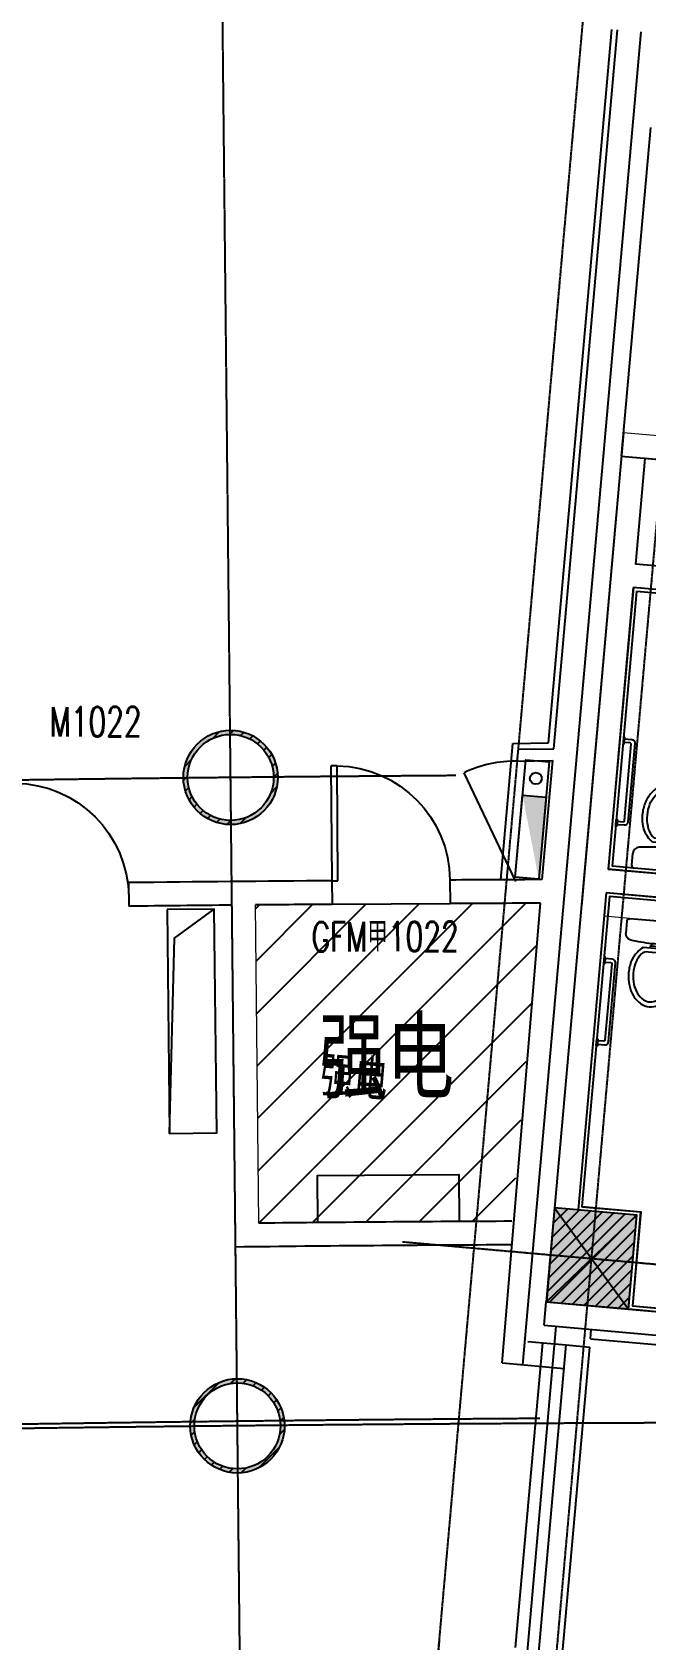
# Model space of a CAD drawing. Header units: millimetres. Extents: x -174040 to 151923, y -227569 to 142020.
# Drawn here: x -71980 to -66776, y 2727 to 16365 of the extents above; entities that cross this region are included whole.
import ezdxf
from ezdxf.enums import TextEntityAlignment as Align

# ---------------------------------------------------------------- set-up
doc = ezdxf.new("R2010")
doc.units = ezdxf.units.MM
doc.header["$LTSCALE"] = 5
doc.linetypes.add('E-RG-1F$0$$0$DOTE', pattern=[2.42, 2, -0.2, 0.02, -0.2])
doc.linetypes.add('XRE2$0$HIDDEN', pattern=[0.375, 0.25, -0.125])
for name, color, linetype in [('00外装饰面', 21, 'Continuous'), ('A—墙体', 7, 'Continuous'), ('A—设备管丼、主管符号', 50, 'Continuous'), ('A—轴线、尺寸', 1, 'Continuous'), ('A—门窗', 135, 'Continuous'), ('E-COLS-F3$0$0S-COLS-HATCH', 8, 'Continuous'), ('E-COLS-F3$0$0S-COLS-HATCH-I', 8, 'Continuous'), ('E-COLS-F3$0$0S-COLS-LINE', 4, 'Continuous'), ('E1-RI-3F$0$0P-TE-D0-A', 1, 'Continuous'), ('E1-RI-3F$0$A-SYMB-DOOR', 4, 'Continuous'), ('E1-RI-3F$0$J-DOTE轴线', 1, 'Continuous'), ('I—平面—填充01(线状)', 8, 'Continuous'), ('I—平面—文字', 40, 'Continuous'), ('I—平面—文字（放大1：100）', 40, 'XRE2$0$HIDDEN'), ('I—平面—洁具2', 44, 'Continuous'), ('I—平面—消防设施', 10, 'Continuous'), ('I—平面—装饰面层线', 192, 'Continuous'), ('I—平面—门', 22, 'Continuous'), ('I—平面—门编号', 22, 'Continuous'), ('轴线100', 1, 'Continuous')]:
    doc.layers.add(name, color=color, linetype=linetype)
for name, color, linetype, lineweight in [('E1-RI-3F$0$AUDIT_D_131110141545-10', 7, 'Continuous', 5), ('E1-RW-3F$0$A-FLOR-CASE', 3, 'Continuous', 5), ('E1-RW-3F$0$A-WALL', 7, 'Continuous', 5), ('XRE0$0$A-FLOR-CASE', 3, 'Continuous', 5), ('XRE1$0$A-WALL', 7, 'Continuous', 5)]:
    doc.layers.add(name, color=color, linetype=linetype, lineweight=lineweight)
doc.styles.add('ARIAL', font='arial.ttf')
doc.styles.add('E1-RI-3F$0$ECADI-TXT', font='simplex.shx', dxfattribs={"bigfont": 'hztxt.shx'})
doc.styles.add('XD2008', font='SIMYOU.TTF', dxfattribs={"width": 0.7})
doc.dimstyles.new('200', dxfattribs={"dimscale": 200, "dimtxt": 2.5, "dimasz": 2, "dimexe": 1, "dimexo": 1, "dimgap": 0.8, "dimtad": 1, "dimdec": 0, "dimdsep": 46, "dimtxsty": 'ARIAL', "dimblk1": 'ARCHTICK', "dimblk2": 'ARCHTICK', "dimsah": 1, "dimcen": -0.9, "dimdle": 1, "dimclrd": 256, "dimclre": 256, "dimclrt": 40, "dimaunit": 1, "dimadec": 0, "dimazin": 0, "dimtfac": 0.35, "dimtdec": 0, "dimtix": 1, "dimtmove": 2, "dimatfit": 3, "dimldrblk": 'ARCHTICK', "dimfxl": 0, "dimtvp": 0.8, "dimtolj": 1, "dimtzin": 0, "dimarcsym": 0})
doc.dimstyles.new('副本 100', dxfattribs={"dimscale": 100, "dimtxt": 2.5, "dimasz": 2, "dimexe": 1, "dimexo": 1, "dimgap": 0.8, "dimtad": 1, "dimdec": 0, "dimdsep": 46, "dimtxsty": 'ARIAL', "dimblk1": 'ARCHTICK', "dimblk2": 'ARCHTICK', "dimsah": 1, "dimcen": -0.9, "dimdle": 1, "dimclrd": 256, "dimclre": 256, "dimclrt": 40, "dimaunit": 1, "dimadec": 0, "dimazin": 0, "dimtfac": 0.35, "dimtdec": 0, "dimtix": 1, "dimtmove": 2, "dimatfit": 3, "dimldrblk": 'ARCHTICK', "dimfxl": 0, "dimtvp": 0.8, "dimtolj": 1, "dimtzin": 0, "dimarcsym": 0})
pattern_1 = [(45, (0, 0), (-53.0330086, 53.0330086), [])]

# ---------------------------------------------------------------- blocks, each defined once
blk = doc.blocks.new('_ArchTick')
at = {"color": 0, "linetype": 'ByBlock', "const_width": 0.15}
blk.add_lwpolyline([(-0.5, -0.5), (0.5, 0.5)], dxfattribs=at)
blk = doc.blocks.new('*D249')
at = {"layer": 'A—轴线、尺寸', "linetype": 'ByBlock', "lineweight": -2}
for p, q in [((-68536, 2621), (-68982, -2403)), ((3053, -8591), (-69163, -2186)), ((3282, -3748), (2836, -8772))]:
    blk.add_line(p, q, dxfattribs=at)
at = {"layer": 'Defpoints', "color": 0, "linetype": 'ByBlock'}
for p in [(-68519, 2821), (-68964, -2204), (3300, -3548)]:
    blk.add_point(p, dxfattribs=at)
at = {"layer": 'A—轴线、尺寸', "linetype": 'ByBlock', "lineweight": -2, "xscale": 400, "yscale": 400, "zscale": 400}
for p, rotation in [((-68964, -2204), 174.9322288641356), ((2854, -8573), 354.9322288641357)]:
    blk.add_blockref('_ArchTick', p, dxfattribs=dict(at, rotation=rotation))
at = {"layer": 'A—轴线、尺寸', "color": 40, "linetype": 'ByBlock', "insert": (-33018, -4975), "char_height": 500, "attachment_point": 5, "rotation": 354.9322, "style": 'ARIAL'}
blk.add_mtext('\\A1;72100', dxfattribs=at)
blk = doc.blocks.new('XRE3')
at = {"layer": 'E-COLS-F3$0$0S-COLS-HATCH'}
h = blk.add_hatch(color=18, dxfattribs=at)
edge = h.paths.add_edge_path()
edge.add_arc((11773481, -6199176), 400, 0, 360)
edge = h.paths.add_edge_path(flags=17)
edge.add_arc((11773481, -6199176), 365, 0, 360)
blk.add_hatch(color=18, dxfattribs=at).paths.add_polyline_path([(11776927, -6202889), (11776229, -6202827), (11776159, -6203624), (11776856, -6203685)])
h = blk.add_hatch(color=18, dxfattribs=at)
edge = h.paths.add_edge_path()
edge.add_arc((11773539, -6204676), 400, 0, 360)
edge = h.paths.add_edge_path(flags=17)
edge.add_arc((11773539, -6204676), 365, 0, 360)
at = {"layer": 'E-COLS-F3$0$0S-COLS-HATCH-I'}
h = blk.add_hatch(dxfattribs=at)
h.set_pattern_fill('ANSI31', color=256, scale=600, style=0)
h.set_pattern_definition(pattern_1)
edge = h.paths.add_edge_path()
edge.add_arc((11773481, -6199176), 400, 0, 360)
edge = h.paths.add_edge_path(flags=17)
edge.add_arc((11773481, -6199176), 365, 0, 360)
h = blk.add_hatch(dxfattribs=at)
h.set_pattern_fill('ANSI31', color=256, scale=600, style=0)
h.set_pattern_definition(pattern_1)
h.paths.add_polyline_path([(11776927, -6202889), (11776229, -6202827), (11776159, -6203624), (11776856, -6203685)])
h = blk.add_hatch(dxfattribs=at)
h.set_pattern_fill('ANSI31', color=256, scale=600, style=0)
h.set_pattern_definition(pattern_1)
edge = h.paths.add_edge_path()
edge.add_arc((11773539, -6204676), 400, 0, 360)
edge = h.paths.add_edge_path(flags=17)
edge.add_arc((11773539, -6204676), 365, 0, 360)
at = {"layer": 'Defpoints'}
for p, q in [((11776229, -6202827), (11776856, -6203685)), ((11776159, -6203624), (11776927, -6202889))]:
    blk.add_line(p, q, dxfattribs=at)
at = {"layer": 'E-COLS-F3$0$0S-COLS-LINE', "color": 255}
blk.add_lwpolyline([(11776927, -6202889), (11776229, -6202827), (11776159, -6203624), (11776856, -6203685)], close=True, dxfattribs=at)
for centre, radius in [((11773481, -6199176), 400), ((11773481, -6199176), 365), ((11773539, -6204676), 400), ((11773539, -6204676), 365)]:
    blk.add_circle(centre, radius, dxfattribs=at)
blk = doc.blocks.new('E1-RI-3F$0$$DORLIB2D$00000001')
for p, q in [((0.45, 0.975), (0.5, 0.975)), ((0.45, 0), (0.45, 0.975)), ((0.5, 0), (0.5, 0.975)), ((0.5, 0), (0.45, 0))]:
    blk.add_line(p, q)
blk.add_arc((0.475, 0), 0.975, 91.4693, 180)
blk = doc.blocks.new('E1-RI-3F$0$ECADI-TAG-DOOR')
blk = doc.blocks.new('E1-RI-3F$0$XFX-BX')
blk.add_lwpolyline([(0, 0), (0, 200), (700, 200), (700, 0)], close=True)
blk.add_solid([(0, 0), (0, 0), (700, 0), (700, 200)])
blk = doc.blocks.new('matong')
at = {"layer": 'I—平面—洁具2'}
for p, q in [((-0.43, 0), (0.43, 0)), ((-0.47, -0.235), (-0.47, -0.04)), ((0.47, -0.04), (0.47, -0.235)), ((-0.176, -0.431), (0.181, -0.431)), ((-0.148, -0.5), (0.148, -0.5)), ((-0.07, -0.396), (-0.05, -0.396)), ((-0.07, -0.431), (-0.07, -0.396)), ((-0.05, -0.396), (-0.05, -0.361)), ((0.05, -0.396), (-0.05, -0.396)), ((0.05, -0.361), (0.05, -0.396)), ((0.05, -0.396), (0.07, -0.396)), ((0.07, -0.396), (0.07, -0.431))]:
    blk.add_line(p, q, dxfattribs=at)
for points in [[(0.002, -1.35, -0.128381), (-0.133, -1.315, -0.106268), (-0.259, -1.203, -0.085065), (-0.338, -1.047, -0.074422), (-0.368, -0.849, -0.074422), (-0.338, -0.652, -0.093985), (-0.259, -0.514, -0.073872), (-0.176, -0.431, -0.130921)], [(-0.148, -0.5, 0.073654), (-0.204, -0.54, 0.085065), (-0.272, -0.674, 0.074422), (-0.298, -0.849, 0.074422), (-0.272, -1.025, 0.085065), (-0.204, -1.159, 0.106268), (-0.101, -1.25, 0.128381), (-0.002, -1.276, 0.131396)], [(0.181, -0.431, -0.073872), (0.264, -0.514, -0.093985), (0.343, -0.652, -0.074422), (0.372, -0.849, -0.074422), (0.343, -1.047, -0.085065), (0.264, -1.203, -0.106268), (0.138, -1.315, -0.128381), (0.002, -1.35, -0.130921)], [(0.148, -0.5, -0.073654), (0.204, -0.54, -0.085065), (0.272, -0.674, -0.074422), (0.298, -0.849, -0.074422), (0.272, -1.025, -0.085065), (0.204, -1.159, -0.106268), (0.101, -1.25, -0.128381), (0.002, -1.276, -0.131396)]]:
    blk.add_lwpolyline(points, format="xyb", dxfattribs=at)
for centre, radius, start, end in [((-0.43, -0.04), 0.04, 90, 180), ((-0.37, -0.235), 0.1, 180, 262.0681), ((0.37, -0.235), 0.1, 277.9319, 0), ((0.43, -0.04), 0.04, 0, 90), ((0, 2.42), 2.781, 262.0681, 268.9699), ((0, 2.42), 2.781, 268.9699, 271.0301), ((0, 2.42), 2.781, 271.0301, 277.9319)]:
    blk.add_arc(centre, radius, start, end, dxfattribs=at)
blk = doc.blocks.new('*D520')
at = {"layer": 'Defpoints', "color": 0, "linetype": 'ByBlock'}
for p in [(-189036, 3341), (-189481, -1684), (-117218, -3028)]:
    blk.add_point(p, dxfattribs=at)
at = {"layer": '轴线100', "linetype": 'ByBlock', "lineweight": -2}
for p, q in [((-189045, 3241), (-189490, -1783)), ((-117564, -8062), (-189581, -1675)), ((-117227, -3128), (-117672, -8152))]:
    blk.add_line(p, q, dxfattribs=at)
at = {"layer": '轴线100', "linetype": 'ByBlock', "lineweight": -2, "xscale": 200, "yscale": 200, "zscale": 200}
for p, rotation in [((-189481, -1684), 174.9322288766972), ((-117663, -8053), 354.9322288766971)]:
    blk.add_blockref('_ArchTick', p, dxfattribs=dict(at, rotation=rotation))
at = {"layer": '轴线100', "color": 40, "linetype": 'ByBlock', "insert": (-153552, -4636), "char_height": 300, "attachment_point": 5, "rotation": 354.9322, "style": 'ARIAL'}
blk.add_mtext('\\A1;72100', dxfattribs=at)
blk = doc.blocks.new('A$C1C9D1350')
at = {"layer": '轴线100', "linetype": 'E-RG-1F$0$$0$DOTE'}
for p, q in [((-188573.2, -2762.9), (-185024.4, 37262)), ((-190675.3, -2683.4), (-190980.8, 26359.8)), ((-189592.8, -2939.4), (-186995, 26355.1)), ((-189358.6, 6625.2), (-108962.1, -504.4))]:
    blk.add_line(p, q, dxfattribs=at)
for centre, end in [((-185606.9, -484410.1), 98.026074), ((-184892.4, -489863.5), 98.020825)]:
    blk.add_arc(centre, 495000, 90.381865, end, dxfattribs=at)
at = {"layer": '轴线100', "linetype": 'ByBlock'}
dim = blk.add_linear_dim(base=(-189481.5, -1683.8), p1=(-117217.7, -3028.1), p2=(-189035.9, 3340.7), angle=354.93223, dimstyle='副本 100', override={"dimtxt": 3}, dxfattribs=at)
dim.commit()
dim.dimension.update_dxf_attribs({"geometry": '*D520', "text_midpoint": (-153551.8, -4636)})

msp = doc.modelspace()

# ---------------------------------------------------------------- hatches: boundary and pattern name
at = {"layer": 'I—平面—填充01(线状)'}
h = msp.add_hatch(dxfattribs=at)
h.set_pattern_fill('ANSI31', color=256, scale=100, style=0)
h.set_pattern_definition([(45, (-11843778.7, 6209218.7), (-224.506403, 224.506403), [])])
h.paths.add_polyline_path([(-70085.9, 8960.9), (-67670.8, 8976), (-67911.3, 6277.8), (-70057.5, 6261.4)])

# ---------------------------------------------------------------- linework, layer by layer
at = {"layer": '00外装饰面', "linetype": 'ByBlock', "ltscale": 5}
for p, q in [((-67246.2, 5281.7), (-67239.1, 5361.3)), ((-67451.9, 5228.9), (-67252.4, 5211.2)), ((-67246.2, 5281.7), (-38708.4, 2748.9))]:
    msp.add_line(p, q, dxfattribs=at)
msp.add_lwpolyline([(-134258.8, -2040.1), (-134130.3, -2646.9, -0.0343521), (-67514.1, 2263.8), (-67252.4, 5211.2)], format="xyb", dxfattribs=at)
at = {"layer": 'A—墙体'}
for p, q in [((-67818.5, 5060.6), (-66815.9, 16366.2)), ((-67555.9, 10286.2), (-67015.1, 16383.9)), ((-66736.9, 15556.1), (-66984, 12767)), ((-66736.9, 15556.1), (-66984, 12767)), ((-66966.6, 12965.5), (-67620.9, 5594.5)), ((-66966.6, 12965.5), (-67620.9, 5594.5)), ((-66966.6, 12965.5), (-67620.9, 5594.5)), ((-66966.5, 12967), (-67620.8, 5596)), ((-66984, 12767), (-58715.5, 12033.7)), ((-66984, 12767), (-58715.5, 12033.7)), ((-66785.1, 12748.6), (-66864.6, 11852.2)), ((-66785.1, 12748.6), (-66864.6, 11852.2)), ((-64942.6, 12585.1), (-66785.1, 12748.6)), ((-64942.6, 12585.1), (-66785.1, 12748.6)), ((-67028.5, 12268.3), (-67323, 8950.9)), ((-67028.3, 12269.8), (-67322.8, 8952.4)), ((-65022.2, 11688.6), (-66864.6, 11852.2)), ((-65022.2, 11688.6), (-66864.6, 11852.2)), ((-66882.3, 11652.9), (-67094.5, 9262.2)), ((-66882.3, 11652.9), (-67094.5, 9262.2)), ((-66882.2, 11654.4), (-67094.3, 9263.7)), ((-64840.6, 11471.7), (-66882.3, 11652.9)), ((-64840.6, 11471.7), (-66882.3, 11652.9)), ((-67866.3, 10181.7), (-67857.4, 10281.8)), ((-67857.4, 10281.8), (-67555.9, 10286.2)), ((-67866.3, 10181.7), (-67564.7, 10186.1)), ((-67654.3, 9176.1), (-67564.7, 10186.1)), ((-71163.1, 9150.4), (-71160.9, 8950.4)), ((-69437.7, 9166.1), (-69436.3, 8966.4)), ((-68437.6, 9172.5), (-68436.2, 8972.5)), ((-61714.9, 8784.8), (-67094.5, 9262.2)), ((-61714.9, 8784.8), (-67094.5, 9262.2)), ((-61714.7, 8786.3), (-67094.3, 9263.7)), ((-67112.2, 9063), (-67350.8, 6373.7)), ((-67112.2, 9063), (-67350.8, 6373.7)), ((-67112, 9064.5), (-67350.7, 6375.2)), ((-61733.1, 8585.6), (-67112.2, 9063)), ((-61733.1, 8585.6), (-67112.2, 9063)), ((-61733, 8587.1), (-67112, 9064.5)), ((-67993.6, 5076.2), (-67670.8, 8976)), ((-66923.6, 5532.6), (-65080.8, 5369)), ((-66923.6, 5532.6), (-65080.8, 5369)), ((-66923.5, 5534.1), (-65080.6, 5370.5)), ((-66921, 5562.5), (-66920.3, 5562.4)), ((-67638.4, 5395.3), (-65098.5, 5169.8)), ((-67638.4, 5395.3), (-65098.5, 5169.8)), ((-67638.3, 5396.8), (-65098.3, 5171.3)), ((-67880.3, 2661.8), (-67651.1, 5246.5)), ((-67777.9, 5257.8), (-67451.9, 5228.9)), ((-67697.2, 2462.8), (-67451.9, 5228.9)), ((-67994.8, 5076.3), (-67469.6, 5029.6))]:
    msp.add_line(p, q, dxfattribs=at)
for points in [[(-67620.9, 5594.5), (-66923.6, 5532.6), (-66852.9, 6329.5), (-67550.2, 6391.4), (-67620.9, 5594.5)], [(-67620.9, 5594.5), (-66923.6, 5532.6), (-66852.9, 6329.5), (-67550.2, 6391.4), (-67620.9, 5594.5)], [(-67620.8, 5596), (-66923.5, 5534.1), (-66852.8, 6331), (-67550.1, 6392.9), (-67620.8, 5596)], [(-67638.4, 5395.3), (-67620.7, 5594.5)], [(-67638.4, 5395.3), (-67620.7, 5594.5)], [(-67638.3, 5396.8), (-67620.6, 5596)]]:
    msp.add_lwpolyline(points, dxfattribs=at)
for centre, radius, start, end in [((-65788.3, -485020.4), 494200, 90.423098, 90.623138), ((-65788.3, -485020.4), 494200, 90.216335, 90.307144), ((-65788.3, -485020.4), 494000, 90.521649, 90.623136), ((-65788.3, -485020.4), 494000, 90.423106, 90.498453), ((-65788.3, -485020.4), 494000, 90.218332, 90.307105), ((-66933.1, -261119.5), 267399.1, 90.20961, 90.669487), ((-66933.1, -261119.5), 267199.1, 90.209632, 90.712423)]:
    msp.add_arc(centre, radius, start, end, dxfattribs=at)
at = {"layer": 'A—设备管丼、主管符号'}
for points in [[(-70835.5, 8922.5), (-70815.5, 7022.6), (-70415.6, 7026.8), (-70435.6, 8926.7), (-70835.5, 8922.5)], [(-70815.5, 7022.6), (-70772.8, 8679.8), (-70435.6, 8926.7)]]:
    msp.add_lwpolyline(points, dxfattribs=at)
msp.add_lwpolyline([(-69558.4, 6267), (-69561.2, 6666.7), (-68361.2, 6675.9), (-68358.1, 6276.6)], close=True, dxfattribs=at)
at = {"layer": 'A—轴线、尺寸', "linetype": 'E-RG-1F$0$$0$DOTE'}
msp.add_line((-70155.3, -3456.9), (-70297.3, 10042.4), dxfattribs=at)
msp.add_arc((-65089.5, -484930.2), 489500, 89.989764, 97.876538, dxfattribs=at)
at = {"layer": 'E1-RI-3F$0$0P-TE-D0-A'}
msp.add_lwpolyline([(-67883.4, 9196.4), (-67795.1, 10192.5), (-67595.8, 10174.8), (-67684.2, 9178.8)], close=True, dxfattribs=at)
at = {"layer": 'E1-RI-3F$0$AUDIT_D_131110141545-10'}
for p, q in [((-70255.4, 6059), (-70285.9, 8959.1)), ((-70057.5, 6261.4), (-70085.9, 8960.9))]:
    msp.add_line(p, q, dxfattribs=at)
at = {"layer": 'E1-RI-3F$0$J-DOTE轴线'}
msp.add_lwpolyline([(-67538.3, 5387.1), (-67788.8, 2562.3, 0.034032), (-133895, -2310.2), (-134005.9, -1786.2)], format="xyb", dxfattribs=at)
at = {"layer": 'E1-RW-3F$0$A-FLOR-CASE'}
msp.add_line((-61750.7, 8387.9), (-67129.7, 8865.2), dxfattribs=at)
at = {"layer": 'E1-RW-3F$0$A-WALL', "lineweight": 13}
for p, q in [((-66966.5, 12967), (-67620.8, 5596)), ((-57752.7, 12149.1), (-66966.5, 12967)), ((-67028.3, 12269.8), (-67322.8, 8952.4))]:
    msp.add_line(p, q, dxfattribs=at)
at = {"layer": 'E1-RW-3F$0$A-WALL'}
for p, q in [((-66882.2, 11654.4), (-67094.3, 9263.7)), ((-61714.7, 8786.3), (-67094.3, 9263.7)), ((-67112, 9064.5), (-67350.7, 6375.2)), ((-61733, 8587.1), (-67112, 9064.5)), ((-66923.5, 5534.1), (-65080.6, 5370.5)), ((-67638.3, 5396.8), (-65098.3, 5171.3))]:
    msp.add_line(p, q, dxfattribs=at)
for points in [[(-67620.8, 5596), (-66923.5, 5534.1), (-66852.8, 6331), (-67550.1, 6392.9), (-67620.8, 5596)], [(-67638.3, 5396.8), (-67620.6, 5596)]]:
    msp.add_lwpolyline(points, dxfattribs=at)
at = {"layer": 'I—平面—洁具2', "elevation": 0}
for points in [[(-66956.1, 10369.3), (-66955, 10381.7), (-66964.9, 10382.6), (-66969.8, 10327.8), (-66959.8, 10326.9), (-66956.1, 10369.3), (-66896.3, 10364, -0.4142136), (-66869.1, 10331.4), (-66928.3, 9664, -0.4142136), (-66960.9, 9636.8), (-67020.6, 9642.1), (-67021.7, 9629.7), (-67031.7, 9630.6), (-67026.8, 9685.3), (-67016.9, 9684.5), (-67020.6, 9642.1), (-67018, 9672), (-66968.2, 9667.6, 0.4142136), (-66957.3, 9676.7), (-66899.9, 10324.1, 0.4142136), (-66908.9, 10335), (-66958.7, 10339.4)], [(-67185.9, 7779.7), (-67187, 7767.3), (-67197, 7768.2), (-67192.1, 7823), (-67182.2, 7822.1), (-67185.9, 7779.7), (-67126.2, 7774.4, 0.4142136), (-67093.6, 7801.7), (-67034.4, 8469, 0.4142136), (-67061.6, 8501.6), (-67121.4, 8506.9), (-67120.3, 8519.3), (-67130.2, 8520.2), (-67135.1, 8465.4), (-67125.1, 8464.5), (-67121.4, 8506.9), (-67124, 8477), (-67074.2, 8472.6, -0.4142136), (-67065.1, 8461.7), (-67122.6, 7814.3, -0.4142136), (-67133.5, 7805.2), (-67183.3, 7809.6)]]:
    msp.add_lwpolyline(points, format="xyb", dxfattribs=at)
at = {"layer": 'I—平面—消防设施'}
msp.add_circle((-67708.7, 10034.3), 50, dxfattribs=at)
at = {"layer": 'I—平面—装饰面层线'}
for p, q in [((-67601.7, 10335.5), (-67064.9, 16388.3)), ((-66855.1, 11620.4), (-67061.9, 9289.4)), ((-64813.4, 11439.2), (-66855.1, 11620.4)), ((-68005.8, 9174.6), (-67903.2, 10331.2)), ((-67903.2, 10331.2), (-67601.7, 10335.5)), ((-61742.1, 8817.3), (-67061.9, 9289.4)), ((-67318.3, 6400.9), (-66820.4, 6356.7)), ((-66820.4, 6356.7), (-66890.4, 5559.8)), ((-66890.4, 5559.8), (-62069.9, 5131.9, 0))]:
    msp.add_line(p, q, dxfattribs=at)
msp.add_lwpolyline([(-58415, 7288.9), (-58408.8, 7358.6), (-59593.9, 7463.9), (-59726.1, 5969.9), (-59985.5, 5992.9), (-59852.9, 7486.8), (-61586.1, 7640.6), (-61652.4, 6893.8), (-61911.4, 6916.7), (-61765.5, 8559.9), (-67084.8, 9031.9), (-67318.1, 6402.4), (-66819.6, 6358.2), (-66890.3, 5560.5), (-65078.1, 5399.7)], dxfattribs=at)
at = {"layer": 'I—平面—门'}
for p, q in [((-67878.1, 9160.7), (-68317.5, 10082.4)), ((-69436.3, 8966.4), (-68436.2, 8973.5))]:
    msp.add_line(p, q, dxfattribs=at)
msp.add_arc((-67878.1, 9160.7), 1021.1, 89.33526, 115.48763, dxfattribs=at)
at = {"layer": 'XRE0$0$A-FLOR-CASE'}
msp.add_line((-61750.7, 8387.9), (-67129.7, 8865.2), dxfattribs=at)
at = {"layer": 'XRE1$0$A-WALL', "lineweight": 13}
msp.add_line((-66966.6, 12965.5), (-67620.9, 5594.5), dxfattribs=at)

# ---------------------------------------------------------------- block references
at = {"layer": 'A—门窗'}
msp.add_blockref('XRE3', (-11843778.7, 6209218.7), dxfattribs=at)
at = {"layer": 'I—平面—洁具2', "extrusion": (-5.95792e-104, -1.38148e-103, -1), "xscale": -539.9999999999999, "yscale": 539.9999999999999, "zscale": -539.9999999999999, "rotation": 185.0712564291017}
msp.add_blockref('matong', (66643.6, 9252.3, 0), dxfattribs=at)
at = {"layer": 'I—平面—洁具2', "extrusion": (-3.4313e-104, 1.46482e-103, -1), "xscale": 539.9999999999998, "yscale": 540, "zscale": -539.9999999999997, "rotation": 5.074292016869665}
msp.add_blockref('matong', (66681.6, 8824.2, 0), dxfattribs=at)
at = {"layer": 'I—平面—消防设施', "rotation": 84.92505067301445}
msp.add_blockref('E1-RI-3F$0$XFX-BX', (-67684.3, 9178.8), dxfattribs=at)
at = {"layer": 'I—平面—门', "yscale": 1000, "zscale": 1000}
for p, xscale, rotation in [((-68937.5, 9169.1), -999.9999999999995, 0.3616331641517956), ((-71661.5, 9025.8), -1000, 0.7622330967712011)]:
    msp.add_blockref('E1-RI-3F$0$$DORLIB2D$00000001', p, dxfattribs=dict(at, xscale=xscale, rotation=rotation))
at = {"layer": 'I—平面—门编号'}
ref = msp.add_blockref('E1-RI-3F$0$ECADI-TAG-DOOR', (-70819.3, 9664.3), dxfattribs=dict(at, xscale=100.00000000227, yscale=100.0000000022701, zscale=100.0000000022701, rotation=0.2116002356093439))
ref.add_attrib('门窗主编号1', 'M1022', dxfattribs={"layer": 'E1-RI-3F$0$A-SYMB-DOOR', "height": 250, "rotation": 0.2116, "style": 'E1-RI-3F$0$ECADI-TXT', "width": 0.7}).set_placement((-71051.9, 10391.8), align=Align.RIGHT)
ref = msp.add_blockref('E1-RI-3F$0$ECADI-TAG-DOOR', (-67899.7, 9978.9), dxfattribs=dict(at, xscale=100.00000000227, yscale=100.0000000022701, zscale=100.0000000022701, rotation=0.2116002356093439))
ref.add_attrib('门窗主编号1', 'GFM甲1022', dxfattribs={"layer": 'E1-RI-3F$0$A-SYMB-DOOR', "height": 250, "rotation": 0.2116, "style": 'E1-RI-3F$0$ECADI-TXT', "width": 0.7}).set_placement((-68363, 8569.7), align=Align.RIGHT)
at = {"layer": '轴线100'}
msp.add_blockref('A$C1C9D1350', (120517.4, -520.6), dxfattribs=at)

# ---------------------------------------------------------------- texts
at = {"layer": 'I—平面—文字', "linetype": 'ByBlock', "style": 'XD2008', "width": 0.7}
msp.add_text('强电', height=600, rotation=0.07156, dxfattribs=at).set_placement((-69547.8, 7380.5, 0))
at = {"layer": 'I—平面—文字（放大1：100）', "linetype": 'ByBlock', "style": 'XD2008', "width": 0.7}
msp.add_text('强电', height=300, rotation=355.17739, dxfattribs=at).set_placement((-69547.8, 7380.5, 0))

# ---------------------------------------------------------------- dimensions: what is measured, and where the dimension line sits
at = {"layer": 'A—轴线、尺寸', "linetype": 'ByBlock'}
dim = msp.add_linear_dim(base=(-68964.1, -2204), p1=(3299.6, -3548.3), p2=(-68518.6, 2820.6), angle=354.93223, dimstyle='200', dxfattribs=at)
dim.commit()
dim.dimension.update_dxf_attribs({"geometry": '*D249', "text_midpoint": (-33018.4, -4974.8)})

doc.saveas('drawing.dxf')
